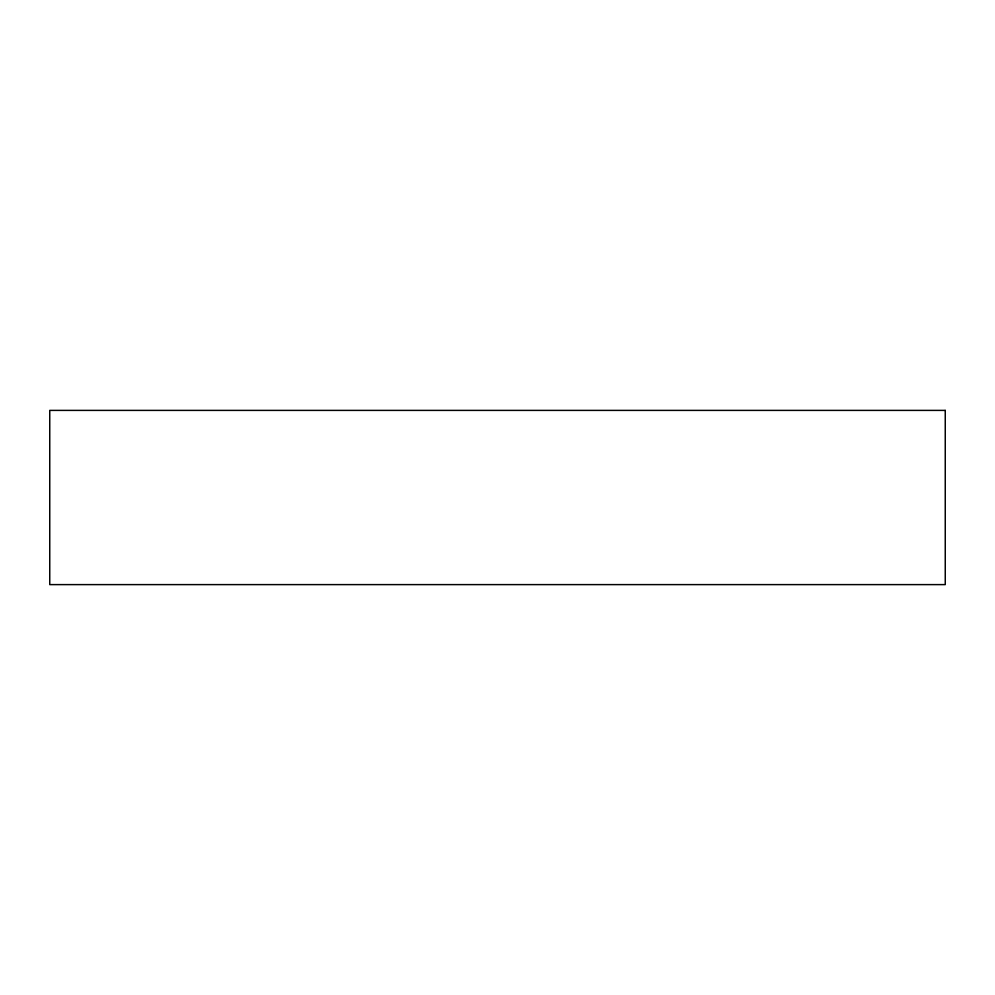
<?xml version="1.0" encoding="UTF-8"?>
<svg xmlns="http://www.w3.org/2000/svg" width="995" height="995" viewBox="0 0 995 995"><rect width="100%" height="100%" fill="white"/><g stroke="black" fill="none" stroke-linecap="round" stroke-linejoin="round"><path stroke-width="1.49" d="M945.25 410.388L49.75 410.388L49.75 584.612L945.25 584.612L945.25 410.388"/></g></svg>
